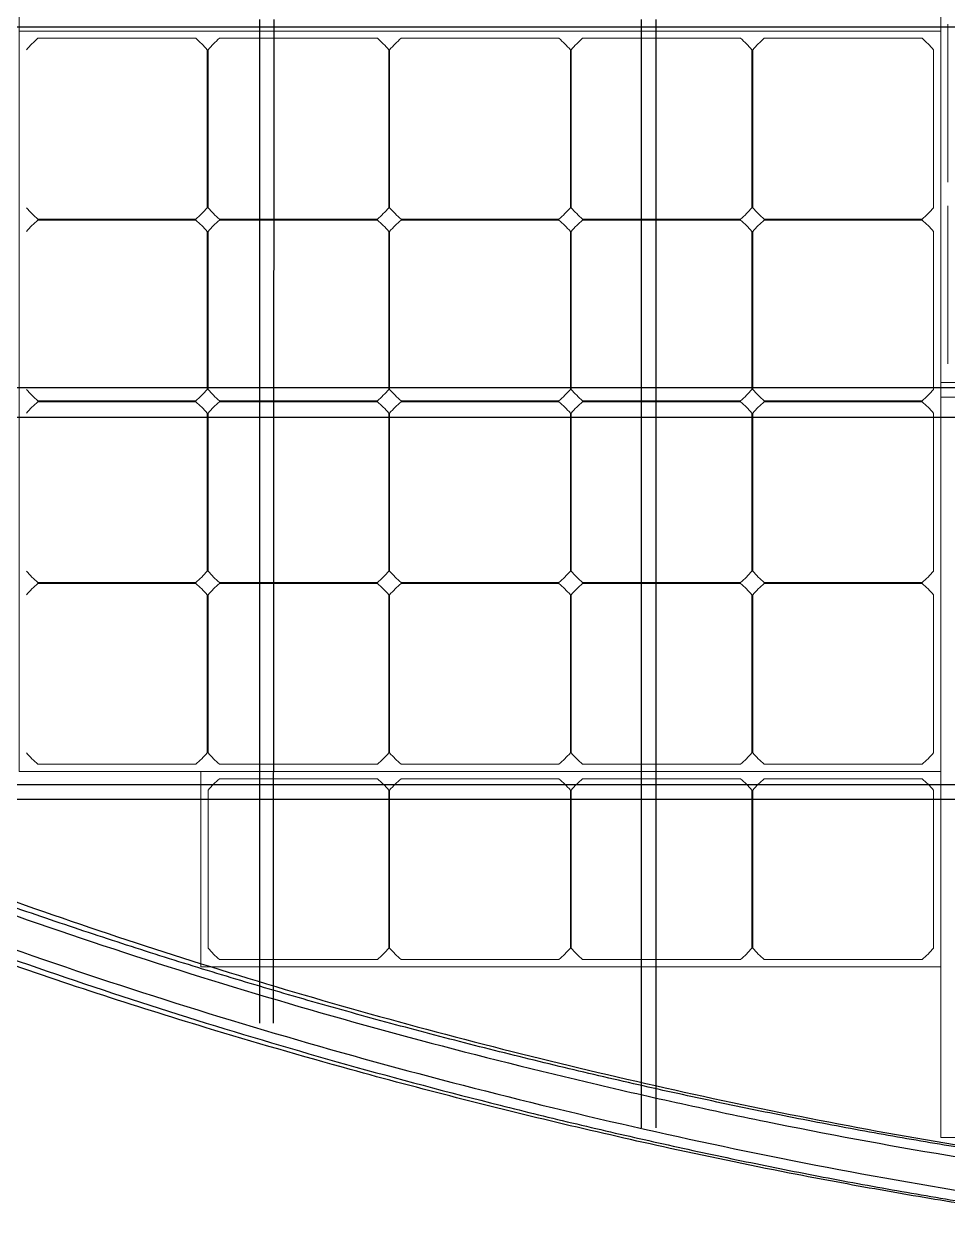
# Model space of a CAD drawing. Header units: inches. Extents: x -1514 to 1282, y -2074 to 286.
# Drawn here: x 4.49 to 29.66, y -284.99 to -252.3 of the extents above; entities that cross this region are included whole.
import ezdxf

# ---------------------------------------------------------------- set-up
doc = ezdxf.new("R2010")
doc.units = ezdxf.units.IN
doc.header["$LTSCALE"] = 0.1
doc.header["$MEASUREMENT"] = 0
doc.layers.add('cockpit', color=1, linetype='Continuous', lineweight=20)
doc.layers.add('smallPanels', color=40, linetype='Continuous')

msp = doc.modelspace()

# ---------------------------------------------------------------- linework, layer by layer
for p, q in [((10.9108, -252.18378), (10.90878, -279.49238)), ((11.29945, -252.18381), (11.28087, -279.49238)), ((21.29945, -252.18381), (21.29945, -282.34041)), ((21.69945, -252.18381), (21.69945, -282.34041)), ((-35.20507, -252.38381), (44.23692, -252.37838)), ((-4.45766, -262.19806), (103.9027, -262.19806)), ((-25.87679, -262.99806), (150.58478, -262.99806)), ((-6.15137, -272.99805), (125.73143, -272.99805)), ((-6.15137, -273.39805), (125.73143, -273.39805))]:
    msp.add_line(p, q)
at = {"color": 1, "linetype": 'Continuous', "lineweight": 25}
for points, knots in [([(34.53283, -219.33119), (27.80994, -220.19242), (21.37473, -221.53055), (8.303, -225.04628), (2.07408, -227.19608), (-6.98784, -230.94573), (-9.92532, -232.26233), (-14.3827, -234.42695), (-15.78974, -235.13803), (-18.70322, -236.6763), (-20.06388, -237.42273), (-22.95999, -239.10182), (-24.30484, -239.92925), (-26.35569, -241.27472), (-27.02889, -241.73033), (-28.03075, -242.42979), (-28.33267, -242.64358), (-29.0513, -243.16124), (-29.32603, -243.36186), (-31.07133, -244.66911), (-32.1804, -245.56218), (-33.90747, -247.56287), (-34.33011, -248.22218), (-35.03905, -249.77928), (-35.28358, -250.64541), (-35.3858, -252.23776), (-35.33414, -253.16287), (-34.8495, -254.77644), (-34.479, -255.56129), (-33.53298, -256.98142), (-32.96013, -257.59039), (-31.77774, -258.74499), (-31.09123, -259.32576), (-29.88696, -260.27406), (-29.1706, -260.80276), (-27.8364, -261.75816), (-27.1542, -262.23139), (-25.09954, -263.61265), (-23.64327, -264.52834), (-19.5284, -266.96396), (-16.45952, -268.59432), (-10.5506, -271.49586), (-7.47755, -272.88877), (-1.26735, -275.47781), (1.85058, -276.66854), (8.20825, -278.85431), (11.44945, -279.84296), (16.2449, -281.13921), (17.86004, -281.54915), (21.21043, -282.34535), (22.78365, -282.6948), (27.86004, -283.73267), (31.1201, -284.27906), (34.53283, -284.71624)], [0, 0, 0, 0, 0.125, 0.125, 0.25, 0.25, 0.3125, 0.3125, 0.34375, 0.34375, 0.375, 0.375, 0.40625, 0.40625, 0.421875, 0.421875, 0.4296875, 0.4296875, 0.4375, 0.4375, 0.46875, 0.46875, 0.484375, 0.484375, 0.5, 0.5, 0.515625, 0.515625, 0.53125, 0.53125, 0.546875, 0.546875, 0.5625, 0.5625, 0.578125, 0.578125, 0.59375, 0.59375, 0.625, 0.625, 0.6875, 0.6875, 0.75, 0.75, 0.8125, 0.8125, 0.875, 0.875, 0.90625, 0.90625, 0.9375, 0.9375, 1, 1, 1, 1]), ([(34.64771, -220.22424), (33.82309, -220.32977), (33.00033, -220.44257), (31.35867, -220.68326), (30.53978, -220.81124), (28.0889, -221.218), (26.46264, -221.51932), (23.22394, -222.17541), (21.61146, -222.53003), (19.20197, -223.09689), (18.40033, -223.29161), (16.80016, -223.69283), (16.00165, -223.89946), (14.40785, -224.32513), (13.21493, -224.65371), (12.02575, -224.99679), (11.43179, -225.1708), (11.23387, -225.22923), (10.83853, -225.34683), (10.64109, -225.406), (8.86619, -225.94201), (7.30335, -226.44301), (4.20633, -227.49266), (2.6721, -228.04115), (-0.36946, -229.18246), (-1.87682, -229.77519), (-4.8664, -231.00157), (-6.34857, -231.63532), (-9.28829, -232.94315), (-10.74582, -233.61724), (-12.91363, -234.65913), (-13.63314, -235.01158), (-15.06551, -235.72795), (-15.77837, -236.09188), (-17.19723, -236.83177), (-17.90325, -237.20771), (-19.30828, -237.97205), (-20.00728, -238.3605), (-21.397, -239.15302), (-22.08767, -239.5572), (-23.11625, -240.17818), (-23.45788, -240.38763), (-24.13853, -240.81173), (-24.47758, -241.02634), (-24.98425, -241.35206), (-25.15287, -241.4613), (-25.48922, -241.68089), (-25.65693, -241.79124), (-26.15868, -242.12389), (-26.49133, -242.34784), (-27.15293, -242.80011), (-27.48189, -243.02843), (-28.13606, -243.48952), (-28.46131, -243.72225), (-29.10791, -244.19242), (-29.42911, -244.43008), (-29.90585, -244.79316), (-30.06391, -244.91529), (-30.37798, -245.16231), (-30.53397, -245.2872), (-30.99792, -245.66734), (-31.30182, -245.92808), (-31.89423, -246.47087), (-32.18299, -246.75256), (-32.60363, -247.1925), (-32.74192, -247.34183), (-32.94446, -247.57272), (-33.01124, -247.65099), (-33.14168, -247.80934), (-33.20543, -247.88952), (-33.32948, -248.05224), (-33.38975, -248.13479), (-33.50654, -248.30247), (-33.5631, -248.38758), (-33.72747, -248.64651), (-33.8301, -248.8239), (-34.0222, -249.18771), (-34.11167, -249.37414), (-34.215, -249.61302), (-34.23524, -249.66109), (-34.27483, -249.75784), (-34.29418, -249.80652), (-34.35062, -249.95279), (-34.38618, -250.05083), (-34.45291, -250.24804), (-34.48417, -250.34718), (-34.5413, -250.54686), (-34.56704, -250.64742), (-34.61154, -250.85034), (-34.63028, -250.95271), (-34.66095, -251.15919), (-34.67288, -251.26331), (-34.68658, -251.42057), (-34.69044, -251.47317), (-34.69692, -251.57869), (-34.69954, -251.63168), (-34.70573, -251.79057), (-34.70764, -251.8962), (-34.7081, -252.10702), (-34.70671, -252.21221), (-34.69978, -252.42204), (-34.69425, -252.52668), (-34.6778, -252.73524), (-34.66688, -252.83917), (-34.63833, -253.04612), (-34.62064, -253.14914), (-34.57797, -253.35421), (-34.55291, -253.45625), (-34.51063, -253.60869), (-34.49576, -253.65939), (-34.4647, -253.76063), (-34.4485, -253.81124), (-34.36489, -254.0628), (-34.28969, -254.25944), (-34.12489, -254.64476), (-34.03527, -254.83343), (-33.84176, -255.2029), (-33.73788, -255.3837), (-33.59843, -255.60441), (-33.57006, -255.64829), (-33.5123, -255.73548), (-33.48294, -255.77877), (-33.39373, -255.90721), (-33.3326, -255.99106), (-33.14472, -256.23779), (-33.01354, -256.39595), (-32.74342, -256.70402), (-32.60456, -256.85402), (-32.18114, -257.29686), (-31.88903, -257.58178), (-31.43734, -257.99504), (-31.28446, -258.13038), (-31.05212, -258.33027), (-30.97416, -258.39639), (-30.81758, -258.5275), (-30.73893, -258.5925), (-30.50204, -258.78605), (-30.34283, -258.91314), (-30.02246, -259.16439), (-29.8613, -259.28855), (-29.37542, -259.65754), (-29.04832, -259.89888), (-28.39026, -260.37631), (-28.05939, -260.61255), (-27.06144, -261.31413), (-26.389, -261.77235), (-25.03001, -262.67019), (-24.34348, -263.10985), (-23.30288, -263.75523), (-22.95408, -263.96802), (-22.25352, -264.38884), (-21.90185, -264.59681), (-20.84298, -265.21409), (-20.13194, -265.61682), (-18.70136, -266.40857), (-17.98185, -266.79766), (-16.53502, -267.56375), (-15.80765, -267.94062), (-14.34511, -268.68243), (-13.60994, -269.04733), (-12.13226, -269.76624), (-11.38978, -270.12032), (-9.89771, -270.81818), (-9.1481, -271.1619), (-7.6417, -271.83899), (-6.8849, -272.17235), (-5.74428, -272.66459), (-5.36316, -272.82736), (-4.79011, -273.06956), (-4.59886, -273.14997), (-4.21615, -273.31002), (-4.02467, -273.38968), (-0.76728, -274.7375), (2.33134, -275.9118), (7.03321, -277.51613), (8.60952, -278.02462), (11.78047, -278.98833), (13.37505, -279.44374), (16.58159, -280.30522), (18.19357, -280.71119), (20.62388, -281.28594), (21.43608, -281.4717), (23.06485, -281.83089), (23.88143, -282.00431), (26.33818, -282.5045), (27.98538, -282.81119), (30.47186, -283.22541), (31.30332, -283.35577), (32.97158, -283.60091), (33.80835, -283.71578), (34.64771, -283.82319)], [0, 0, 0, 0, 0.015625, 0.015625, 0.03125, 0.03125, 0.0625, 0.0625, 0.09375, 0.09375, 0.109375, 0.109375, 0.125, 0.125, 0.140625, 0.1484375, 0.1484375, 0.15234375, 0.15234375, 0.15625, 0.15625, 0.1875, 0.1875, 0.21875, 0.21875, 0.25, 0.25, 0.28125, 0.28125, 0.3125, 0.3125, 0.328125, 0.328125, 0.34375, 0.34375, 0.359375, 0.359375, 0.375, 0.375, 0.390625, 0.390625, 0.3984375, 0.3984375, 0.40625, 0.40625, 0.41015625, 0.41015625, 0.4140625, 0.4140625, 0.421875, 0.421875, 0.4296875, 0.4296875, 0.4375, 0.4375, 0.4453125, 0.4453125, 0.44921875, 0.44921875, 0.453125, 0.453125, 0.4609375, 0.4609375, 0.46875, 0.46875, 0.47265625, 0.47265625, 0.47460938, 0.47460938, 0.4765625, 0.4765625, 0.47851563, 0.47851563, 0.48046875, 0.48046875, 0.484375, 0.484375, 0.48828125, 0.48828125, 0.48925781, 0.48925781, 0.49023438, 0.49023438, 0.4921875, 0.4921875, 0.49414063, 0.49414063, 0.49609375, 0.49609375, 0.49804688, 0.49804688, 0.5, 0.5, 0.50097656, 0.50097656, 0.50195313, 0.50195313, 0.50390625, 0.50390625, 0.50585938, 0.50585938, 0.5078125, 0.5078125, 0.50976563, 0.50976563, 0.51171875, 0.51171875, 0.51367188, 0.51367188, 0.51464844, 0.51464844, 0.515625, 0.515625, 0.51953125, 0.51953125, 0.5234375, 0.5234375, 0.52734375, 0.52734375, 0.52832031, 0.52832031, 0.52929688, 0.52929688, 0.53125, 0.53125, 0.53515625, 0.53515625, 0.5390625, 0.5390625, 0.546875, 0.546875, 0.55078125, 0.55078125, 0.55273438, 0.55273438, 0.5546875, 0.5546875, 0.55859375, 0.55859375, 0.5625, 0.5625, 0.5703125, 0.5703125, 0.578125, 0.578125, 0.59375, 0.59375, 0.609375, 0.609375, 0.6171875, 0.6171875, 0.625, 0.625, 0.640625, 0.640625, 0.65625, 0.65625, 0.671875, 0.671875, 0.6875, 0.6875, 0.703125, 0.703125, 0.71875, 0.71875, 0.734375, 0.734375, 0.7421875, 0.7421875, 0.74609375, 0.74609375, 0.75, 0.75, 0.8125, 0.8125, 0.84375, 0.84375, 0.875, 0.875, 0.90625, 0.90625, 0.921875, 0.921875, 0.9375, 0.9375, 0.96875, 0.96875, 0.984375, 0.984375, 1, 1, 1, 1])]:
    msp.add_open_spline(points, degree=3, knots=knots, dxfattribs=at)
at = {"color": 2, "linetype": 'Continuous', "lineweight": 25}
msp.add_open_spline([(34.24418, -283.49887), (34.19247, -283.49218), (34.08814, -283.47864), (33.88691, -283.45235), (33.64442, -283.42035), (33.36855, -283.38339), (33.02499, -283.33659), (32.59804, -283.27714), (32.0865, -283.20391), (31.57677, -283.1289), (30.89909, -283.02646), (30.05748, -282.89415), (29.04787, -282.72722), (27.69098, -282.49205), (25.9792, -282.17519), (24.24143, -281.82679), (22.83049, -281.52815), (21.76232, -281.29426), (20.68581, -281.05087), (19.60737, -280.79951), (18.52593, -280.53992), (17.44005, -280.27178), (16.35653, -279.99662), (14.92222, -279.62195), (13.14582, -279.13835), (11.39295, -278.6348), (10.00374, -278.21971), (8.97017, -277.90282), (7.9372, -277.57793), (6.55716, -277.13298), (4.82873, -276.55528), (2.74797, -275.82718), (0.66319, -275.06513), (-1.08609, -274.39875), (-2.49419, -273.84631), (-3.90817, -273.28092), (-5.67392, -272.55496), (-7.79418, -271.65134), (-9.90191, -270.72124), (-12.00156, -269.76258), (-13.70187, -268.96007), (-15.03389, -268.31531), (-16.02342, -267.82794), (-17.00493, -267.33601), (-17.81579, -266.92248), (-18.46044, -266.58939), (-19.10188, -266.25507), (-19.8827, -265.8428), (-20.78913, -265.35551), (-21.66468, -264.87583), (-22.50738, -264.40491), (-23.32568, -263.93793), (-23.98963, -263.55074), (-24.51046, -263.24189), (-25.03191, -262.92925), (-25.682, -262.53299), (-26.33085, -262.12885), (-26.84668, -261.80234), (-27.23217, -261.55569), (-27.61606, -261.30744), (-27.93461, -261.09925), (-28.18846, -260.93201), (-28.37826, -260.8063), (-28.56739, -260.68037), (-28.75582, -260.55424), (-28.91359, -260.44806), (-29.04215, -260.36119), (-29.13735, -260.29671), (-29.24076, -260.2264), (-29.35551, -260.14812), (-29.46002, -260.07663), (-29.5485, -260.016), (-29.59529, -259.9839), (-29.61836, -259.96806)], degree=3, knots=[0.000009165, 0.000009165, 0.000009165, 0.000009165, 0.00196225, 0.003915336, 0.007821507, 0.011727677, 0.015633848, 0.02344619, 0.031258531, 0.039070873, 0.046883214, 0.062507898, 0.078132581, 0.093757264, 0.12500663, 0.156255997, 0.17188068, 0.187505363, 0.203130046, 0.218754729, 0.234379412, 0.250004095, 0.265628779, 0.281253462, 0.312502828, 0.343752194, 0.359376878, 0.375001561, 0.390626244, 0.406250927, 0.437500293, 0.46874966, 0.499999026, 0.531248392, 0.546873075, 0.562497759, 0.593747125, 0.624996491, 0.656245857, 0.687495224, 0.71874459, 0.734369273, 0.749993956, 0.76561864, 0.781243323, 0.789055664, 0.796868006, 0.812492689, 0.828117372, 0.843742055, 0.859366738, 0.874991422, 0.890616105, 0.898428446, 0.906240788, 0.921865471, 0.937490154, 0.945302496, 0.953114837, 0.960927179, 0.968739521, 0.972645691, 0.976551862, 0.980458033, 0.984364204, 0.988270375, 0.99022346, 0.992176545, 0.994129631, 0.996082716, 0.998035801, 0.999012344, 0.999988887, 0.999988887, 0.999988887, 0.999988887], dxfattribs=at)
at = {"color": 4, "linetype": 'Continuous', "lineweight": 25}
for points, knots in [([(-28.07281, -259.99113), (-28.03784, -260.01651), (-27.96751, -260.06756), (-27.82992, -260.16717), (-27.58709, -260.34189), (-27.10012, -260.68897), (-26.11882, -261.37445), (-24.69761, -262.32872), (-22.9634, -263.43295), (-21.19895, -264.49595), (-19.40385, -265.52523), (-17.58341, -266.52685), (-15.74349, -267.5027), (-13.2663, -268.7688), (-10.12394, -270.29078), (-6.29352, -272.02638), (-2.40661, -273.66793), (2.84602, -275.7269), (8.19996, -277.57267), (13.64967, -279.1839), (17.78076, -280.28041), (21.94865, -281.27236), (26.14223, -282.15367), (29.6564, -282.78182), (32.12632, -283.16016), (33.27521, -283.32179), (33.80654, -283.39391), (34.07159, -283.42936), (34.33645, -283.46409), (34.51541, -283.48729), (34.6046, -283.49886)], [0.000021327, 0.000021327, 0.000021327, 0.000021327, 0.001974383, 0.003927438, 0.007833549, 0.01564577, 0.031270213, 0.062519099, 0.093767985, 0.125016871, 0.156265757, 0.187514643, 0.218763529, 0.250012415, 0.312510186, 0.375007958, 0.43750573, 0.500003502, 0.624999046, 0.687496817, 0.749994589, 0.812492361, 0.874990133, 0.937487905, 0.968736791, 0.984361234, 0.988267344, 0.992173455, 0.996079566, 0.999985677, 0.999985677, 0.999985677, 0.999985677]), ([(-28.95507, -261.20424), (-28.89259, -261.24958), (-28.76755, -261.34034), (-28.57936, -261.47591), (-28.39052, -261.6112), (-28.20102, -261.74615), (-28.01085, -261.88077), (-27.75622, -262.05996), (-27.50045, -262.23837), (-27.02099, -262.56986), (-26.3789, -263.00666), (-25.50483, -263.58569), (-24.6239, -264.15395), (-23.73974, -264.70904), (-22.84543, -265.25526), (-21.6432, -265.9705), (-20.42817, -266.6669), (-19.20233, -267.34815), (-17.9719, -268.01887), (-16.41409, -268.84474), (-14.53055, -269.8071), (-12.62684, -270.74496), (-10.07284, -271.96146), (-6.84391, -273.42304), (-2.91163, -275.08219), (1.0751, -276.64277), (5.11054, -278.09479), (9.17542, -279.42585), (13.28999, -280.64085), (16.74885, -281.55846), (19.19797, -282.157), (20.59334, -282.48408), (21.99939, -282.80397), (23.75189, -283.18416), (25.51734, -283.54102), (26.92922, -283.80989), (27.99666, -284.00457), (29.05744, -284.18939), (29.92004, -284.33257), (30.58671, -284.43917), (31.06, -284.51306), (31.53473, -284.5854), (32.01088, -284.6562), (32.48847, -284.72543), (32.96748, -284.79312), (33.44793, -284.85923), (33.92977, -284.92391), (34.25159, -284.96564), (34.41269, -284.98653)], [0, 0, 0, 0, 0.00346644, 0.00693775, 0.01041396, 0.01389508, 0.01738114, 0.02087216, 0.0278692, 0.03137525, 0.04702482, 0.06270019, 0.07837695, 0.09399354, 0.10944688, 0.1252733, 0.15655543, 0.17200829, 0.18785168, 0.21903442, 0.25051614, 0.28187054, 0.31320268, 0.3758274, 0.4384492, 0.50112823, 0.56374579, 0.62614226, 0.68781848, 0.75055999, 0.78164107, 0.79724564, 0.81272978, 0.84416962, 0.87496579, 0.89074728, 0.90640539, 0.92194108, 0.93735531, 0.94424837, 0.95115809, 0.95808454, 0.96502783, 0.97198805, 0.97896529, 0.98595964, 0.99297118, 1, 1, 1, 1])]:
    msp.add_open_spline(points, degree=3, knots=knots, dxfattribs=at)
at = {"color": 2, "linetype": 'Continuous'}
msp.add_open_spline([(34.05172, -284.98647), (33.87735, -284.96391), (33.70597, -284.9415), (33.38123, -284.89853), (33.22588, -284.87772), (32.84412, -284.82586), (32.61754, -284.79444), (32.15981, -284.72981), (31.93119, -284.69693), (31.24699, -284.59673), (30.79283, -284.5278), (29.54832, -284.33225), (28.75853, -284.20068), (27.16123, -283.91988), (26.35715, -283.77119), (24.40969, -283.39356), (23.2584, -283.15612), (21.12993, -282.6917), (20.16034, -282.47089), (18.21956, -282.01089), (17.24212, -281.77025), (15.2986, -281.27335), (14.33535, -281.01769), (12.05454, -280.38985), (10.74426, -280.01081), (8.45915, -279.3171), (7.4736, -279.00686), (5.49282, -278.3611), (4.50064, -278.02655), (2.02577, -277.16448), (0.54363, -276.62371), (-2.44422, -275.48488), (-3.95428, -274.88512), (-6.96858, -273.63997), (-8.4764, -272.99313), (-11.00468, -271.868), (-12.03506, -271.39792), (-14.07614, -270.44415), (-15.08596, -269.96041), (-17.07757, -268.98133), (-18.06113, -268.48506), (-19.53569, -267.72147), (-20.03267, -267.46064), (-20.99686, -266.94767), (-21.46703, -266.69397), (-22.74058, -265.99658), (-23.51451, -265.56092), (-24.77389, -264.83074), (-25.26887, -264.53772), (-26.87307, -263.56816), (-27.97568, -262.87089), (-29.21841, -262.04913), (-29.38275, -261.93972), (-29.64489, -261.764), (-29.74339, -261.69769), (-29.92461, -261.57522), (-30.00501, -261.52073), (-30.19295, -261.39267), (-30.29738, -261.32126), (-30.43168, -261.22916), (-30.44954, -261.2169), (-30.46722, -261.20477)], degree=3, knots=[0.000009165, 0.000009165, 0.000009165, 0.000009165, 0.0065452, 0.0065452, 0.013081234, 0.013081234, 0.02344286, 0.02344286, 0.033804486, 0.033804486, 0.054527737, 0.054527737, 0.090840738, 0.090840738, 0.127153739, 0.127153739, 0.178041948, 0.178041948, 0.219781484, 0.219781484, 0.261521021, 0.261521021, 0.303260558, 0.303260558, 0.36116373, 0.36116373, 0.405553976, 0.405553976, 0.449944221, 0.449944221, 0.51605559, 0.51605559, 0.58216696, 0.58216696, 0.648278329, 0.648278329, 0.693793525, 0.693793525, 0.740472999, 0.740472999, 0.787152474, 0.787152474, 0.811352159, 0.811352159, 0.835551844, 0.835551844, 0.87866985, 0.87866985, 0.908006077, 0.908006077, 0.973414181, 0.973414181, 0.983450071, 0.983450071, 0.98943038, 0.98943038, 0.994338666, 0.994338666, 0.999246952, 0.999246952, 0.999988887, 0.999988887, 0.999988887, 0.999988887], dxfattribs=at)
at = {"layer": 'cockpit', "color": 3, "lineweight": 0}
msp.add_lwpolyline([(9.30969, -272.64446), (9.30969, -277.95941), (29.45926, -277.95941), (29.45926, -272.64446)], close=True, dxfattribs=at)
for points in [[(9.50654, -277.45211, 0.03362744), (9.81699, -277.76256), (14.11734, -277.76256, 0.03362744), (14.42779, -277.45211), (14.42779, -273.15176, 0.03362744), (14.11734, -272.84131), (9.81699, -272.84131, 0.03362744), (9.50654, -273.15176)], [(14.45141, -277.45211, 0.03362744), (14.76186, -277.76256), (19.06221, -277.76256, 0.03362744), (19.37266, -277.45211), (19.37266, -273.15176, 0.03362744), (19.06221, -272.84131), (14.76186, -272.84131, 0.03362744), (14.45141, -273.15176)], [(19.39628, -277.45211, 0.03362744), (19.70673, -277.76256), (24.00708, -277.76256, 0.03362744), (24.31753, -277.45211), (24.31753, -273.15176, 0.03362744), (24.00708, -272.84131), (19.70673, -272.84131, 0.03362744), (19.39628, -273.15176)], [(24.34116, -277.45211, 0.03362744), (24.65161, -277.76256), (28.95196, -277.76256, 0.03362744), (29.26241, -277.45211), (29.26241, -273.15176, 0.03362744), (28.95196, -272.84131), (24.65161, -272.84131, 0.03362744), (24.34116, -273.15176)]]:
    msp.add_lwpolyline(points, format="xyb", close=True, dxfattribs=at)
at = {"layer": 'smallPanels', "color": 4, "lineweight": 0}
for p, q in [((29.65611, -256.60345), (29.65611, -252.3031)), ((29.65611, -261.54833), (29.65611, -257.24797))]:
    msp.add_line(p, q, dxfattribs=at)
at = {"layer": 'smallPanels', "color": 5, "lineweight": 0}
for p, q in [((9.17247, -252.69175), (4.87212, -252.69175)), ((14.11734, -252.69175), (9.81699, -252.69175)), ((19.06221, -252.69175), (14.76186, -252.69175)), ((24.00708, -252.69175), (19.70673, -252.69175)), ((28.95196, -252.69175), (24.65161, -252.69175)), ((9.48292, -257.30255), (9.48292, -253.0022)), ((9.50654, -253.0022), (9.50654, -257.30255)), ((14.42779, -257.30255), (14.42779, -253.0022)), ((14.45141, -253.0022), (14.45141, -257.30255)), ((19.37266, -257.30255), (19.37266, -253.0022)), ((19.39628, -253.0022), (19.39628, -257.30255)), ((24.31753, -257.30255), (24.31753, -253.0022)), ((24.34116, -253.0022), (24.34116, -257.30255)), ((29.26241, -257.30255), (29.26241, -253.0022)), ((4.87212, -257.613), (9.17247, -257.613)), ((9.17247, -257.63662), (4.87212, -257.63662)), ((9.81699, -257.613), (14.11734, -257.613)), ((14.11734, -257.63662), (9.81699, -257.63662)), ((14.76186, -257.613), (19.06221, -257.613)), ((19.06221, -257.63662), (14.76186, -257.63662)), ((19.70673, -257.613), (24.00708, -257.613)), ((24.00708, -257.63662), (19.70673, -257.63662)), ((24.65161, -257.613), (28.95196, -257.613)), ((28.95196, -257.63662), (24.65161, -257.63662)), ((9.48292, -262.24742), (9.48292, -257.94707)), ((9.50654, -257.94707), (9.50654, -262.24742)), ((14.42779, -262.24742), (14.42779, -257.94707)), ((14.45141, -257.94707), (14.45141, -262.24742)), ((19.37266, -262.24742), (19.37266, -257.94707)), ((19.39628, -257.94707), (19.39628, -262.24742)), ((24.31753, -262.24742), (24.31753, -257.94707)), ((24.34116, -257.94707), (24.34116, -262.24742)), ((29.26241, -262.24742), (29.26241, -257.94707)), ((4.87212, -262.55787), (9.17247, -262.55787)), ((9.17247, -262.58149), (4.87212, -262.58149)), ((9.81699, -262.55787), (14.11734, -262.55787)), ((14.11734, -262.58149), (9.81699, -262.58149)), ((14.76186, -262.55787), (19.06221, -262.55787)), ((19.06221, -262.58149), (14.76186, -262.58149)), ((19.70673, -262.55787), (24.00708, -262.55787)), ((24.00708, -262.58149), (19.70673, -262.58149)), ((24.65161, -262.55787), (28.95196, -262.55787)), ((28.95196, -262.58149), (24.65161, -262.58149)), ((9.48292, -267.19229), (9.48292, -262.89194)), ((9.50654, -262.89194), (9.50654, -267.19229)), ((14.42779, -267.19229), (14.42779, -262.89194)), ((14.45141, -262.89194), (14.45141, -267.19229)), ((19.37266, -267.19229), (19.37266, -262.89194)), ((19.39628, -262.89194), (19.39628, -267.19229)), ((24.31753, -267.19229), (24.31753, -262.89194)), ((24.34116, -262.89194), (24.34116, -267.19229)), ((29.26241, -267.19229), (29.26241, -262.89194)), ((4.87212, -267.50274), (9.17247, -267.50274)), ((9.17247, -267.52636), (4.87212, -267.52636)), ((9.81699, -267.50274), (14.11734, -267.50274)), ((14.11734, -267.52636), (9.81699, -267.52636)), ((14.76186, -267.50274), (19.06221, -267.50274)), ((19.06221, -267.52636), (14.76186, -267.52636)), ((19.70673, -267.50274), (24.00708, -267.50274)), ((24.00708, -267.52636), (19.70673, -267.52636)), ((24.65161, -267.50274), (28.95196, -267.50274)), ((28.95196, -267.52636), (24.65161, -267.52636)), ((9.48292, -272.13716), (9.48292, -267.83681)), ((9.50654, -267.83681), (9.50654, -272.13716)), ((14.42779, -272.13716), (14.42779, -267.83681)), ((14.45141, -267.83681), (14.45141, -272.13716)), ((19.37266, -272.13716), (19.37266, -267.83681)), ((19.39628, -267.83681), (19.39628, -272.13716)), ((24.31753, -272.13716), (24.31753, -267.83681)), ((24.34116, -267.83681), (24.34116, -272.13716)), ((29.26241, -272.13716), (29.26241, -267.83681)), ((4.87212, -272.44761), (9.17247, -272.44761)), ((9.81699, -272.44761), (14.11734, -272.44761)), ((14.76186, -272.44761), (19.06221, -272.44761)), ((19.70673, -272.44761), (24.00708, -272.44761)), ((24.65161, -272.44761), (28.95196, -272.44761))]:
    msp.add_line(p, q, dxfattribs=at)
for points in [[(29.45926, -232.34533), (29.45926, -252.4949), (4.36482, -252.4949), (4.36482, -232.34533)], [(29.45926, -272.64446), (29.45926, -252.4949), (4.36482, -252.4949), (4.36482, -272.64446)], [(54.55369, -282.61027), (54.55369, -262.4607), (29.45926, -262.4607), (29.45926, -282.61027)]]:
    msp.add_lwpolyline(points, close=True, dxfattribs=at)
at = {"layer": 'smallPanels', "color": 4, "lineweight": 0}
msp.add_lwpolyline([(29.45926, -241.90606), (44.66395, -241.90606), (44.66395, -262.05563), (29.45926, -262.05563)], close=True, dxfattribs=at)
at = {"layer": 'smallPanels', "color": 5, "lineweight": 0}
for centre, start, end in [((7.02229, -255.15237), 131.148031, 138.851969), ((7.02229, -255.15237), 41.148031, 48.851969), ((11.96716, -255.15237), 131.148031, 138.851969), ((11.96716, -255.15237), 41.148031, 48.851969), ((16.91204, -255.15237), 131.148031, 138.851969), ((16.91204, -255.15237), 41.148031, 48.851969), ((21.85691, -255.15237), 131.148031, 138.851969), ((21.85691, -255.15237), 41.148031, 48.851969), ((26.80178, -255.15237), 131.148031, 138.851969), ((26.80178, -255.15237), 41.148031, 48.851969), ((7.02229, -255.15237), 221.148031, 228.851969), ((7.02229, -255.15237), 311.148031, 318.851969), ((11.96716, -255.15237), 221.148031, 228.851969), ((11.96716, -255.15237), 311.148031, 318.851969), ((16.91204, -255.15237), 221.148031, 228.851969), ((16.91204, -255.15237), 311.148031, 318.851969), ((21.85691, -255.15237), 221.148031, 228.851969), ((21.85691, -255.15237), 311.148031, 318.851969), ((26.80178, -255.15237), 221.148031, 228.851969), ((26.80178, -255.15237), 311.148031, 318.851969), ((7.02229, -260.09724), 131.148031, 138.851969), ((7.02229, -260.09724), 41.148031, 48.851969), ((11.96716, -260.09724), 131.148031, 138.851969), ((11.96716, -260.09724), 41.148031, 48.851969), ((16.91204, -260.09724), 131.148031, 138.851969), ((16.91204, -260.09724), 41.148031, 48.851969), ((21.85691, -260.09724), 131.148031, 138.851969), ((21.85691, -260.09724), 41.148031, 48.851969), ((26.80178, -260.09724), 131.148031, 138.851969), ((26.80178, -260.09724), 41.148031, 48.851969), ((7.02229, -260.09724), 221.148031, 228.851969), ((7.02229, -260.09724), 311.148031, 318.851969), ((11.96716, -260.09724), 221.148031, 228.851969), ((11.96716, -260.09724), 311.148031, 318.851969), ((16.91204, -260.09724), 221.148031, 228.851969), ((16.91204, -260.09724), 311.148031, 318.851969), ((21.85691, -260.09724), 221.148031, 228.851969), ((21.85691, -260.09724), 311.148031, 318.851969), ((26.80178, -260.09724), 221.148031, 228.851969), ((26.80178, -260.09724), 311.148031, 318.851969), ((7.02229, -265.04212), 131.148031, 138.851969), ((7.02229, -265.04212), 41.148031, 48.851969), ((11.96716, -265.04212), 131.148031, 138.851969), ((11.96716, -265.04212), 41.148031, 48.851969), ((16.91204, -265.04212), 131.148031, 138.851969), ((16.91204, -265.04212), 41.148031, 48.851969), ((21.85691, -265.04212), 131.148031, 138.851969), ((21.85691, -265.04212), 41.148031, 48.851969), ((26.80178, -265.04212), 131.148031, 138.851969), ((26.80178, -265.04212), 41.148031, 48.851969), ((7.02229, -265.04212), 221.148031, 228.851969), ((7.02229, -265.04212), 311.148031, 318.851969), ((11.96716, -265.04212), 221.148031, 228.851969), ((11.96716, -265.04212), 311.148031, 318.851969), ((16.91204, -265.04212), 221.148031, 228.851969), ((16.91204, -265.04212), 311.148031, 318.851969), ((21.85691, -265.04212), 221.148031, 228.851969), ((21.85691, -265.04212), 311.148031, 318.851969), ((26.80178, -265.04212), 221.148031, 228.851969), ((26.80178, -265.04212), 311.148031, 318.851969), ((7.02229, -269.98699), 131.148031, 138.851969), ((7.02229, -269.98699), 41.148031, 48.851969), ((11.96716, -269.98699), 131.148031, 138.851969), ((11.96716, -269.98699), 41.148031, 48.851969), ((16.91204, -269.98699), 131.148031, 138.851969), ((16.91204, -269.98699), 41.148031, 48.851969), ((21.85691, -269.98699), 131.148031, 138.851969), ((21.85691, -269.98699), 41.148031, 48.851969), ((26.80178, -269.98699), 131.148031, 138.851969), ((26.80178, -269.98699), 41.148031, 48.851969), ((7.02229, -269.98699), 221.148031, 228.851969), ((7.02229, -269.98699), 311.148031, 318.851969), ((11.96716, -269.98699), 221.148031, 228.851969), ((11.96716, -269.98699), 311.148031, 318.851969), ((16.91204, -269.98699), 221.148031, 228.851969), ((16.91204, -269.98699), 311.148031, 318.851969), ((21.85691, -269.98699), 221.148031, 228.851969), ((21.85691, -269.98699), 311.148031, 318.851969), ((26.80178, -269.98699), 221.148031, 228.851969), ((26.80178, -269.98699), 311.148031, 318.851969)]:
    msp.add_arc(centre, 3.26771, start, end, dxfattribs=at)

doc.saveas('drawing.dxf')
